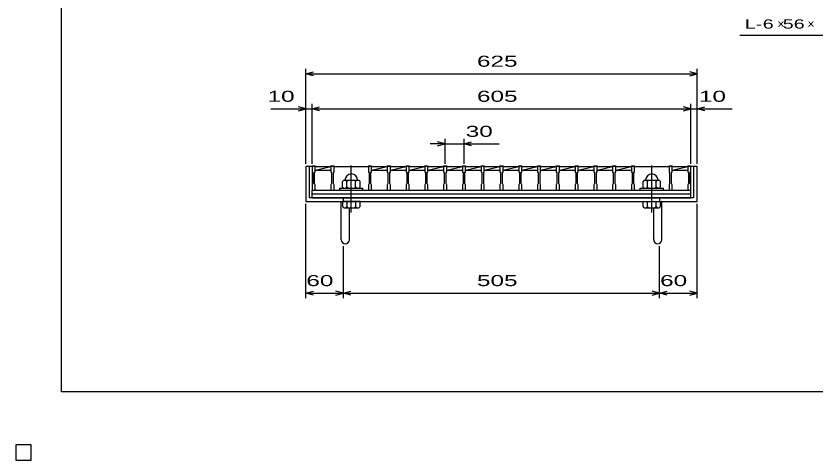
# Model space of a CAD drawing. Units: millimetres, scale not verified. Extents: x -1456 to 1385, y -1026 to 843.
# Drawn here: x -1456 to -180, y -1026 to -317 of the extents above; entities that cross this region are included whole.
import ezdxf
from ezdxf.enums import TextEntityAlignment as Align

# ---------------------------------------------------------------- set-up
doc = ezdxf.new("R2010")
doc.units = ezdxf.units.MM
doc.header["$LTSCALE"] = 8
doc.linetypes.add('CHAIN', pattern=[18.5, 12, -1.5, 3.5, -1.5])
for name, color, linetype, lineweight in [('0_2', 150, 'Continuous', 25), ('16', 3, 'Continuous', 25), ('19', 6, 'Continuous', 25), ('22', 4, 'Continuous', 25)]:
    doc.layers.add(name, color=color, linetype=linetype, lineweight=lineweight)
doc.styles.add('ベクトル', font='')
doc.styles.get('ベクトル').set_extended_font_data('ベクトル')

msp = doc.modelspace()

# ---------------------------------------------------------------- linework, layer by layer
at = {"layer": '0_2'}
for p, q in [((-1383.2, -917.2), (-1383.2, 842.8)), ((1384.8, -917.2), (-1383.2, -917.2))]:
    msp.add_line(p, q, dxfattribs=at)
at = {"layer": '16'}
for p, q in [((-983, -557), (-983, -556.3)), ((-983, -556.3), (-978, -556.3)), ((-983, -557), (-983, -565.5)), ((-978, -557), (-983, -557)), ((-983, -557), (-983, -595)), ((-978, -556.3), (-978, -557)), ((-978, -565.5), (-978, -557)), ((-978, -557), (-953, -557)), ((-978, -563), (-953, -557)), ((-953, -557), (-953, -556.3)), ((-953, -556.3), (-948, -556.3)), ((-953, -557), (-953, -565.5)), ((-948, -557), (-953, -557)), ((-948, -556.3), (-948, -557)), ((-948, -565.5), (-948, -557)), ((-948, -557), (-893, -557)), ((-893, -557), (-893, -556.3)), ((-893, -556.3), (-888, -556.3)), ((-893, -557), (-893, -565.5)), ((-888, -557), (-893, -557)), ((-888, -556.3), (-888, -557)), ((-888, -565.5), (-888, -557)), ((-888, -557), (-863, -557)), ((-888, -563), (-863, -557)), ((-863, -557), (-863, -556.3)), ((-863, -556.3), (-858, -556.3)), ((-863, -557), (-863, -565.5)), ((-858, -557), (-863, -557)), ((-858, -556.3), (-858, -557)), ((-858, -565.5), (-858, -557)), ((-858, -557), (-833, -557)), ((-858, -563), (-833, -557)), ((-833, -557), (-833, -556.3)), ((-833, -556.3), (-828, -556.3)), ((-833, -557), (-833, -565.5)), ((-828, -557), (-833, -557)), ((-828, -556.3), (-828, -557)), ((-828, -565.5), (-828, -557)), ((-828, -557), (-803, -557)), ((-828, -563), (-803, -557)), ((-803, -557), (-803, -556.3)), ((-803, -556.3), (-798, -556.3)), ((-803, -557), (-803, -565.5)), ((-798, -557), (-803, -557)), ((-798, -556.3), (-798, -557)), ((-798, -565.5), (-798, -557)), ((-798, -557), (-773, -557)), ((-798, -563), (-773, -557)), ((-773, -557), (-773, -556.3)), ((-773, -556.3), (-768, -556.3)), ((-773, -557), (-773, -565.5)), ((-768, -557), (-773, -557)), ((-768, -556.3), (-768, -557)), ((-768, -565.5), (-768, -557)), ((-768, -557), (-743, -557)), ((-768, -563), (-743, -557)), ((-743, -557), (-743, -556.3)), ((-743, -556.3), (-738, -556.3)), ((-743, -557), (-743, -565.5)), ((-738, -557), (-743, -557)), ((-738, -556.3), (-738, -557)), ((-738, -565.5), (-738, -557)), ((-738, -557), (-713, -557)), ((-738, -563), (-713, -557)), ((-713, -557), (-713, -556.3)), ((-713, -556.3), (-708, -556.3)), ((-713, -557), (-713, -565.5)), ((-708, -557), (-713, -557)), ((-708, -556.3), (-708, -557)), ((-708, -565.5), (-708, -557)), ((-708, -557), (-683, -557)), ((-708, -563), (-683, -557)), ((-683, -557), (-683, -556.3)), ((-683, -556.3), (-678, -556.3)), ((-683, -557), (-683, -565.5)), ((-678, -557), (-683, -557)), ((-678, -556.3), (-678, -557)), ((-678, -565.5), (-678, -557)), ((-678, -557), (-653, -557)), ((-678, -563), (-653, -557)), ((-653, -557), (-653, -556.3)), ((-653, -556.3), (-648, -556.3)), ((-653, -557), (-653, -565.5)), ((-648, -557), (-653, -557)), ((-648, -556.3), (-648, -557)), ((-648, -565.5), (-648, -557)), ((-648, -557), (-623, -557)), ((-648, -563), (-623, -557)), ((-623, -557), (-623, -556.3)), ((-623, -556.3), (-618, -556.3)), ((-623, -557), (-623, -565.5)), ((-618, -557), (-623, -557)), ((-618, -556.3), (-618, -557)), ((-618, -565.5), (-618, -557)), ((-618, -557), (-593, -557)), ((-618, -563), (-593, -557)), ((-593, -557), (-593, -556.3)), ((-593, -556.3), (-588, -556.3)), ((-593, -557), (-593, -565.5)), ((-588, -557), (-593, -557)), ((-588, -556.3), (-588, -557)), ((-588, -565.5), (-588, -557)), ((-588, -557), (-563, -557)), ((-588, -563), (-563, -557)), ((-563, -557), (-563, -556.3)), ((-563, -556.3), (-558, -556.3)), ((-563, -557), (-563, -565.5)), ((-558, -557), (-563, -557)), ((-558, -556.3), (-558, -557)), ((-558, -565.5), (-558, -557)), ((-558, -557), (-533, -557)), ((-558, -563), (-533, -557)), ((-533, -557), (-533, -556.3)), ((-533, -556.3), (-528, -556.3)), ((-533, -557), (-533, -565.5)), ((-528, -557), (-533, -557)), ((-528, -556.3), (-528, -557)), ((-528, -565.5), (-528, -557)), ((-528, -557), (-503, -557)), ((-528, -563), (-503, -557)), ((-503, -557), (-503, -556.3)), ((-503, -556.3), (-498, -556.3)), ((-503, -557), (-503, -565.5)), ((-498, -557), (-503, -557)), ((-498, -556.3), (-498, -557)), ((-498, -565.5), (-498, -557)), ((-498, -557), (-473, -557)), ((-498, -563), (-473, -557)), ((-473, -557), (-473, -556.3)), ((-473, -556.3), (-468, -556.3)), ((-473, -557), (-473, -565.5)), ((-468, -557), (-473, -557)), ((-468, -556.3), (-468, -557)), ((-468, -565.5), (-468, -557)), ((-468, -557), (-413, -557)), ((-413, -557), (-413, -556.3)), ((-413, -556.3), (-408, -556.3)), ((-413, -557), (-413, -565.5)), ((-408, -557), (-413, -557)), ((-408, -556.3), (-408, -557)), ((-408, -565.5), (-408, -557)), ((-408, -557), (-383, -557)), ((-408, -563), (-383, -557)), ((-383, -557), (-383, -556.3)), ((-383, -556.3), (-378, -556.3)), ((-383, -557), (-383, -565.5)), ((-378, -557), (-383, -557)), ((-378, -556.3), (-378, -557)), ((-378, -565.5), (-378, -557)), ((-378, -595), (-378, -557)), ((-983, -565.5), (-982, -567.5)), ((-982, -567.5), (-982, -584.5)), ((-979, -567.5), (-978, -565.5)), ((-979, -584.5), (-979, -567.5)), ((-978, -563), (-953, -563)), ((-953, -565.5), (-952, -567.5)), ((-952, -567.5), (-952, -584.5)), ((-949, -567.5), (-948, -565.5)), ((-949, -584.5), (-949, -567.5)), ((-893, -565.5), (-892, -567.5)), ((-892, -567.5), (-892, -584.5)), ((-889, -567.5), (-888, -565.5)), ((-889, -584.5), (-889, -567.5)), ((-888, -563), (-863, -563)), ((-863, -565.5), (-862, -567.5)), ((-862, -567.5), (-862, -584.5)), ((-859, -567.5), (-858, -565.5)), ((-859, -584.5), (-859, -567.5)), ((-858, -563), (-833, -563)), ((-833, -565.5), (-832, -567.5)), ((-832, -567.5), (-832, -584.5)), ((-829, -567.5), (-828, -565.5)), ((-829, -584.5), (-829, -567.5)), ((-828, -563), (-803, -563)), ((-803, -565.5), (-802, -567.5)), ((-802, -567.5), (-802, -584.5)), ((-799, -567.5), (-798, -565.5)), ((-799, -584.5), (-799, -567.5)), ((-798, -563), (-773, -563)), ((-773, -565.5), (-772, -567.5)), ((-772, -567.5), (-772, -584.5)), ((-769, -567.5), (-768, -565.5)), ((-769, -584.5), (-769, -567.5)), ((-768, -563), (-743, -563)), ((-743, -565.5), (-742, -567.5)), ((-742, -567.5), (-742, -584.5)), ((-739, -567.5), (-738, -565.5)), ((-739, -584.5), (-739, -567.5)), ((-738, -563), (-713, -563)), ((-713, -565.5), (-712, -567.5)), ((-712, -567.5), (-712, -584.5)), ((-709, -567.5), (-708, -565.5)), ((-709, -584.5), (-709, -567.5)), ((-708, -563), (-683, -563)), ((-683, -565.5), (-682, -567.5)), ((-682, -567.5), (-682, -584.5)), ((-679, -567.5), (-678, -565.5)), ((-679, -584.5), (-679, -567.5)), ((-678, -563), (-653, -563)), ((-653, -565.5), (-652, -567.5)), ((-652, -567.5), (-652, -584.5)), ((-649, -567.5), (-648, -565.5)), ((-649, -584.5), (-649, -567.5)), ((-648, -563), (-623, -563)), ((-623, -565.5), (-622, -567.5)), ((-622, -567.5), (-622, -584.5)), ((-619, -567.5), (-618, -565.5)), ((-619, -584.5), (-619, -567.5)), ((-618, -563), (-593, -563)), ((-593, -565.5), (-592, -567.5)), ((-592, -567.5), (-592, -584.5)), ((-589, -567.5), (-588, -565.5)), ((-589, -584.5), (-589, -567.5)), ((-588, -563), (-563, -563)), ((-563, -565.5), (-562, -567.5)), ((-562, -567.5), (-562, -584.5)), ((-559, -567.5), (-558, -565.5)), ((-559, -584.5), (-559, -567.5)), ((-558, -563), (-533, -563)), ((-533, -565.5), (-532, -567.5)), ((-532, -567.5), (-532, -584.5)), ((-529, -567.5), (-528, -565.5)), ((-529, -584.5), (-529, -567.5)), ((-528, -563), (-503, -563)), ((-503, -565.5), (-502, -567.5)), ((-502, -567.5), (-502, -584.5)), ((-499, -567.5), (-498, -565.5)), ((-499, -584.5), (-499, -567.5)), ((-498, -563), (-473, -563)), ((-473, -565.5), (-472, -567.5)), ((-472, -567.5), (-472, -584.5)), ((-469, -567.5), (-468, -565.5)), ((-469, -584.5), (-469, -567.5)), ((-413, -565.5), (-412, -567.5)), ((-412, -567.5), (-412, -584.5)), ((-409, -567.5), (-408, -565.5)), ((-409, -584.5), (-409, -567.5)), ((-408, -563), (-383, -563)), ((-383, -565.5), (-382, -567.5)), ((-382, -567.5), (-382, -584.5)), ((-379, -567.5), (-378, -565.5)), ((-379, -584.5), (-379, -567.5)), ((-982, -584.5), (-983, -586.5)), ((-983, -586.5), (-983, -595)), ((-978, -586.5), (-979, -584.5)), ((-978, -595), (-978, -586.5)), ((-952, -584.5), (-953, -586.5)), ((-953, -586.5), (-953, -595)), ((-948, -586.5), (-949, -584.5)), ((-948, -595), (-948, -586.5)), ((-932.5, -579), (-934.5, -581)), ((-934.5, -590), (-934.5, -581)), ((-932.5, -579), (-908.5, -579)), ((-929.5, -579), (-927.5, -581)), ((-927.5, -581), (-925.5, -579)), ((-927.5, -590), (-927.5, -581)), ((-915.5, -579), (-913.5, -581)), ((-913.5, -581), (-911.5, -579)), ((-913.5, -590), (-913.5, -581)), ((-908.5, -579), (-906.5, -581)), ((-906.5, -590), (-906.5, -581)), ((-892, -584.5), (-893, -586.5)), ((-893, -586.5), (-893, -595)), ((-888, -586.5), (-889, -584.5)), ((-888, -595), (-888, -586.5)), ((-862, -584.5), (-863, -586.5)), ((-863, -586.5), (-863, -595)), ((-858, -586.5), (-859, -584.5)), ((-858, -595), (-858, -586.5)), ((-832, -584.5), (-833, -586.5)), ((-833, -586.5), (-833, -595)), ((-828, -586.5), (-829, -584.5)), ((-828, -595), (-828, -586.5)), ((-802, -584.5), (-803, -586.5)), ((-803, -586.5), (-803, -595)), ((-798, -586.5), (-799, -584.5)), ((-798, -595), (-798, -586.5)), ((-772, -584.5), (-773, -586.5)), ((-773, -586.5), (-773, -595)), ((-768, -586.5), (-769, -584.5)), ((-768, -595), (-768, -586.5)), ((-742, -584.5), (-743, -586.5)), ((-743, -586.5), (-743, -595)), ((-738, -586.5), (-739, -584.5)), ((-738, -595), (-738, -586.5)), ((-712, -584.5), (-713, -586.5)), ((-713, -586.5), (-713, -595)), ((-708, -586.5), (-709, -584.5)), ((-708, -595), (-708, -586.5)), ((-682, -584.5), (-683, -586.5)), ((-683, -586.5), (-683, -595)), ((-678, -586.5), (-679, -584.5)), ((-678, -595), (-678, -586.5)), ((-652, -584.5), (-653, -586.5)), ((-653, -586.5), (-653, -595)), ((-648, -586.5), (-649, -584.5)), ((-648, -595), (-648, -586.5)), ((-622, -584.5), (-623, -586.5)), ((-623, -586.5), (-623, -595)), ((-618, -586.5), (-619, -584.5)), ((-618, -595), (-618, -586.5)), ((-592, -584.5), (-593, -586.5)), ((-593, -586.5), (-593, -595)), ((-588, -586.5), (-589, -584.5)), ((-588, -595), (-588, -586.5)), ((-562, -584.5), (-563, -586.5)), ((-563, -586.5), (-563, -595)), ((-558, -586.5), (-559, -584.5)), ((-558, -595), (-558, -586.5)), ((-532, -584.5), (-533, -586.5)), ((-533, -586.5), (-533, -595)), ((-528, -586.5), (-529, -584.5)), ((-528, -595), (-528, -586.5)), ((-502, -584.5), (-503, -586.5)), ((-503, -586.5), (-503, -595)), ((-498, -586.5), (-499, -584.5)), ((-498, -595), (-498, -586.5)), ((-472, -584.5), (-473, -586.5)), ((-473, -586.5), (-473, -595)), ((-468, -586.5), (-469, -584.5)), ((-468, -595), (-468, -586.5)), ((-452.5, -579), (-454.5, -581)), ((-454.5, -590), (-454.5, -581)), ((-452.5, -579), (-428.5, -579)), ((-449.5, -579), (-447.5, -581)), ((-447.5, -581), (-445.5, -579)), ((-447.5, -590), (-447.5, -581)), ((-435.5, -579), (-433.5, -581)), ((-433.5, -581), (-431.5, -579)), ((-433.5, -590), (-433.5, -581)), ((-428.5, -579), (-426.5, -581)), ((-426.5, -590), (-426.5, -581)), ((-412, -584.5), (-413, -586.5)), ((-413, -586.5), (-413, -595)), ((-408, -586.5), (-409, -584.5)), ((-408, -595), (-408, -586.5)), ((-382, -584.5), (-383, -586.5)), ((-383, -586.5), (-383, -595)), ((-378, -586.5), (-379, -584.5)), ((-378, -595), (-378, -586.5)), ((-983, -595), (-978, -595)), ((-983, -595), (-378, -595)), ((-983, -601), (-983, -595)), ((-978, -595), (-953, -595)), ((-953, -595), (-948, -595)), ((-948, -595), (-893, -595)), ((-939, -595), (-939, -592)), ((-939, -592), (-902, -592)), ((-939, -595), (-902, -595)), ((-934.5, -590), (-932.5, -592)), ((-929.5, -592), (-927.5, -590)), ((-925.5, -592), (-927.5, -590)), ((-915.5, -592), (-913.5, -590)), ((-911.5, -592), (-913.5, -590)), ((-908.5, -592), (-906.5, -590)), ((-902, -595), (-902, -592)), ((-893, -595), (-888, -595)), ((-888, -595), (-863, -595)), ((-863, -595), (-858, -595)), ((-858, -595), (-833, -595)), ((-833, -595), (-828, -595)), ((-828, -595), (-803, -595)), ((-803, -595), (-798, -595)), ((-798, -595), (-773, -595)), ((-773, -595), (-768, -595)), ((-768, -595), (-743, -595)), ((-743, -595), (-738, -595)), ((-738, -595), (-713, -595)), ((-713, -595), (-708, -595)), ((-708, -595), (-683, -595)), ((-683, -595), (-678, -595)), ((-678, -595), (-653, -595)), ((-653, -595), (-648, -595)), ((-648, -595), (-623, -595)), ((-623, -595), (-618, -595)), ((-618, -595), (-593, -595)), ((-593, -595), (-588, -595)), ((-588, -595), (-563, -595)), ((-563, -595), (-558, -595)), ((-558, -595), (-533, -595)), ((-533, -595), (-528, -595)), ((-528, -595), (-503, -595)), ((-503, -595), (-498, -595)), ((-498, -595), (-473, -595)), ((-473, -595), (-468, -595)), ((-468, -595), (-413, -595)), ((-459, -595), (-459, -592)), ((-459, -592), (-422, -592)), ((-459, -595), (-422, -595)), ((-454.5, -590), (-452.5, -592)), ((-449.5, -592), (-447.5, -590)), ((-445.5, -592), (-447.5, -590)), ((-435.5, -592), (-433.5, -590)), ((-431.5, -592), (-433.5, -590)), ((-428.5, -592), (-426.5, -590)), ((-422, -595), (-422, -592)), ((-413, -595), (-408, -595)), ((-408, -595), (-383, -595)), ((-383, -595), (-378, -595)), ((-378, -601), (-378, -595)), ((-983, -601), (-378, -601)), ((-983, -607), (-983, -601)), ((-983, -607), (-378, -607)), ((-378, -607), (-378, -601)), ((-1432, -1002), (-1456, -1002)), ((-1456, -1002), (-1456, -1026)), ((-1432, -1002), (-1456, -1002)), ((-1456, -1002), (-1456, -1026)), ((-1432, -1002), (-1456, -1002)), ((-1456, -1002), (-1456, -1026)), ((-1432, -1002), (-1456, -1002)), ((-1456, -1002), (-1456, -1026)), ((-1432, -1002), (-1456, -1002)), ((-1456, -1002), (-1456, -1026)), ((-1432, -1026), (-1432, -1002)), ((-1432, -1026), (-1432, -1002)), ((-1432, -1026), (-1432, -1002)), ((-1432, -1026), (-1432, -1002)), ((-1432, -1026), (-1432, -1002)), ((-1456, -1026), (-1432, -1026)), ((-1456, -1026), (-1432, -1026)), ((-1456, -1026), (-1432, -1026)), ((-1456, -1026), (-1432, -1026)), ((-1456, -1026), (-1432, -1026))]:
    msp.add_line(p, q, dxfattribs=at)
at = {"layer": '16', "linetype": 'CHAIN'}
for p, q in [((-920.5, -630.4), (-920.5, -555.4)), ((-440.5, -630.4), (-440.5, -555.4))]:
    msp.add_line(p, q, dxfattribs=at)
at = {"layer": '16'}
for centre in [(-920.5, -579), (-440.5, -579)]:
    msp.add_arc(centre, 10, 0, 180, dxfattribs=at)
at = {"layer": '19'}
for p, q in [((-983, -557), (-993, -557)), ((-993, -557), (-993, -613)), ((-987, -607), (-987, -557)), ((-368, -557), (-378, -557)), ((-374, -557), (-374, -607)), ((-368, -613), (-368, -557)), ((-374, -607), (-987, -607)), ((-933, -613), (-933, -607)), ((-428, -607), (-428, -613)), ((-993, -613), (-368, -613)), ((-936.5, -674.11), (-936.5, -613)), ((-934.5, -613), (-934.5, -621)), ((-906.5, -613), (-934.5, -613)), ((-934.5, -621), (-932.5, -623)), ((-932.5, -623), (-908.5, -623)), ((-927.5, -621), (-929.5, -623)), ((-927.5, -613), (-927.5, -621)), ((-925.5, -623), (-927.5, -621)), ((-923.5, -674.11), (-923.5, -623)), ((-913.5, -621), (-915.5, -623)), ((-913.5, -613), (-913.5, -621)), ((-911.5, -623), (-913.5, -621)), ((-908.5, -623), (-906.5, -621)), ((-906.5, -621), (-906.5, -613)), ((-454.5, -621), (-454.5, -613)), ((-454.5, -613), (-426.5, -613)), ((-452.5, -623), (-454.5, -621)), ((-452.5, -623), (-428.5, -623)), ((-449.5, -623), (-447.5, -621)), ((-447.5, -621), (-447.5, -613)), ((-445.5, -623), (-447.5, -621)), ((-437.5, -674.11), (-437.5, -623)), ((-435.5, -623), (-433.5, -621)), ((-433.5, -621), (-433.5, -613)), ((-431.5, -623), (-433.5, -621)), ((-428.5, -623), (-426.5, -621)), ((-426.5, -621), (-426.5, -613)), ((-424.5, -674.11), (-424.5, -613))]:
    msp.add_line(p, q, dxfattribs=at)
for centre in [(-930, -674.11), (-431, -674.11)]:
    msp.add_arc(centre, 6.5, 180, 0, dxfattribs=at)
at = {"layer": '22'}
for p, q in [((-300, -347.5), (-140, -347.5)), ((-993, -553), (-993, -401)), ((-993, -409), (-981, -405.8)), ((-368, -409), (-380, -405.8)), ((-368, -553), (-368, -401)), ((-981, -412.2), (-993, -409)), ((-993, -409), (-368, -409)), ((-380, -412.2), (-368, -409)), ((-993, -553), (-993, -457)), ((-983, -553), (-983, -457)), ((-378, -553), (-378, -457)), ((-368, -553), (-368, -457)), ((-1049, -465), (-993, -465)), ((-993, -465), (-1005, -461.8)), ((-1005, -468.2), (-993, -465)), ((-993, -465), (-983, -465)), ((-983, -465), (-971, -461.8)), ((-971, -468.2), (-983, -465)), ((-983, -465), (-378, -465)), ((-378, -465), (-390, -461.8)), ((-390, -468.2), (-378, -465)), ((-378, -465), (-368, -465)), ((-368, -465), (-356, -461.8)), ((-356, -468.2), (-368, -465)), ((-368, -465), (-312, -465)), ((-770.5, -521), (-794.5, -521)), ((-770.5, -521), (-782.5, -517.8)), ((-782.5, -524.2), (-770.5, -521)), ((-770.5, -553), (-770.5, -513)), ((-770.5, -521), (-740.5, -521)), ((-740.5, -513), (-740.5, -553)), ((-740.5, -521), (-728.5, -517.8)), ((-728.5, -524.2), (-740.5, -521)), ((-740.5, -521), (-684.5, -521)), ((-993, -767.4), (-993, -617)), ((-368, -767.4), (-368, -617)), ((-933, -767.4), (-933, -684.2)), ((-428, -767.4), (-428, -684.2)), ((-993, -759.4), (-981, -756.2)), ((-981, -762.6), (-993, -759.4)), ((-993, -759.4), (-933, -759.4)), ((-933, -759.4), (-945, -756.2)), ((-945, -762.6), (-933, -759.4)), ((-933, -759.4), (-921, -756.2)), ((-921, -762.6), (-933, -759.4)), ((-933, -759.4), (-428, -759.4)), ((-428, -759.4), (-440, -756.2)), ((-440, -762.6), (-428, -759.4)), ((-428, -759.4), (-416, -756.2)), ((-416, -762.6), (-428, -759.4)), ((-428, -759.4), (-368, -759.4)), ((-368, -759.4), (-380, -756.2)), ((-380, -762.6), (-368, -759.4))]:
    msp.add_line(p, q, dxfattribs=at)
at = {"layer": '22', "color": 2}
for p, q in [((-1432, -1002), (-1456, -1002)), ((-1456, -1002), (-1456, -1026)), ((-1432, -1002), (-1456, -1002)), ((-1456, -1002), (-1456, -1026)), ((-1432, -1002), (-1456, -1002)), ((-1456, -1002), (-1456, -1026)), ((-1432, -1026), (-1432, -1002)), ((-1432, -1026), (-1432, -1002)), ((-1432, -1026), (-1432, -1002)), ((-1456, -1026), (-1432, -1026)), ((-1456, -1026), (-1432, -1026)), ((-1456, -1026), (-1432, -1026))]:
    msp.add_line(p, q, dxfattribs=at)

# ---------------------------------------------------------------- texts
at = {"layer": '22', "color": 2, "style": 'ベクトル'}
for s, height, width, p in [('L-', 14.66, 1.6, (-292, -329.5)), (' 6 ', 14.66, 1.6, (-272, -329.5)), (' 56 ', 14.66, 1.6, (-240, -329.5)), (' 625 ', 17.6, 1.65, (-730.5, -389)), (' 10 ', 17.6, 1.65, (-1065, -445)), (' 605 ', 17.6, 1.65, (-730.5, -445)), (' 10 ', 17.6, 1.65, (-376, -445)), (' 30 ', 17.6, 1.65, (-748.5, -501)), (' 60 ', 17.6, 1.65, (-1003, -739.4)), (' 505 ', 17.6, 1.65, (-730.5, -739.4)), (' 60 ', 17.6, 1.65, (-438, -739.4))]:
    msp.add_text(s, height=height, dxfattribs=dict(at, width=width)).set_placement(p, align=Align.MIDDLE_LEFT)
for p in [(-240, -329.5), (-192, -329.5)]:
    msp.add_text('×', height=14.66, dxfattribs=at).set_placement(p, align=Align.MIDDLE_LEFT)

doc.saveas('drawing.dxf')
